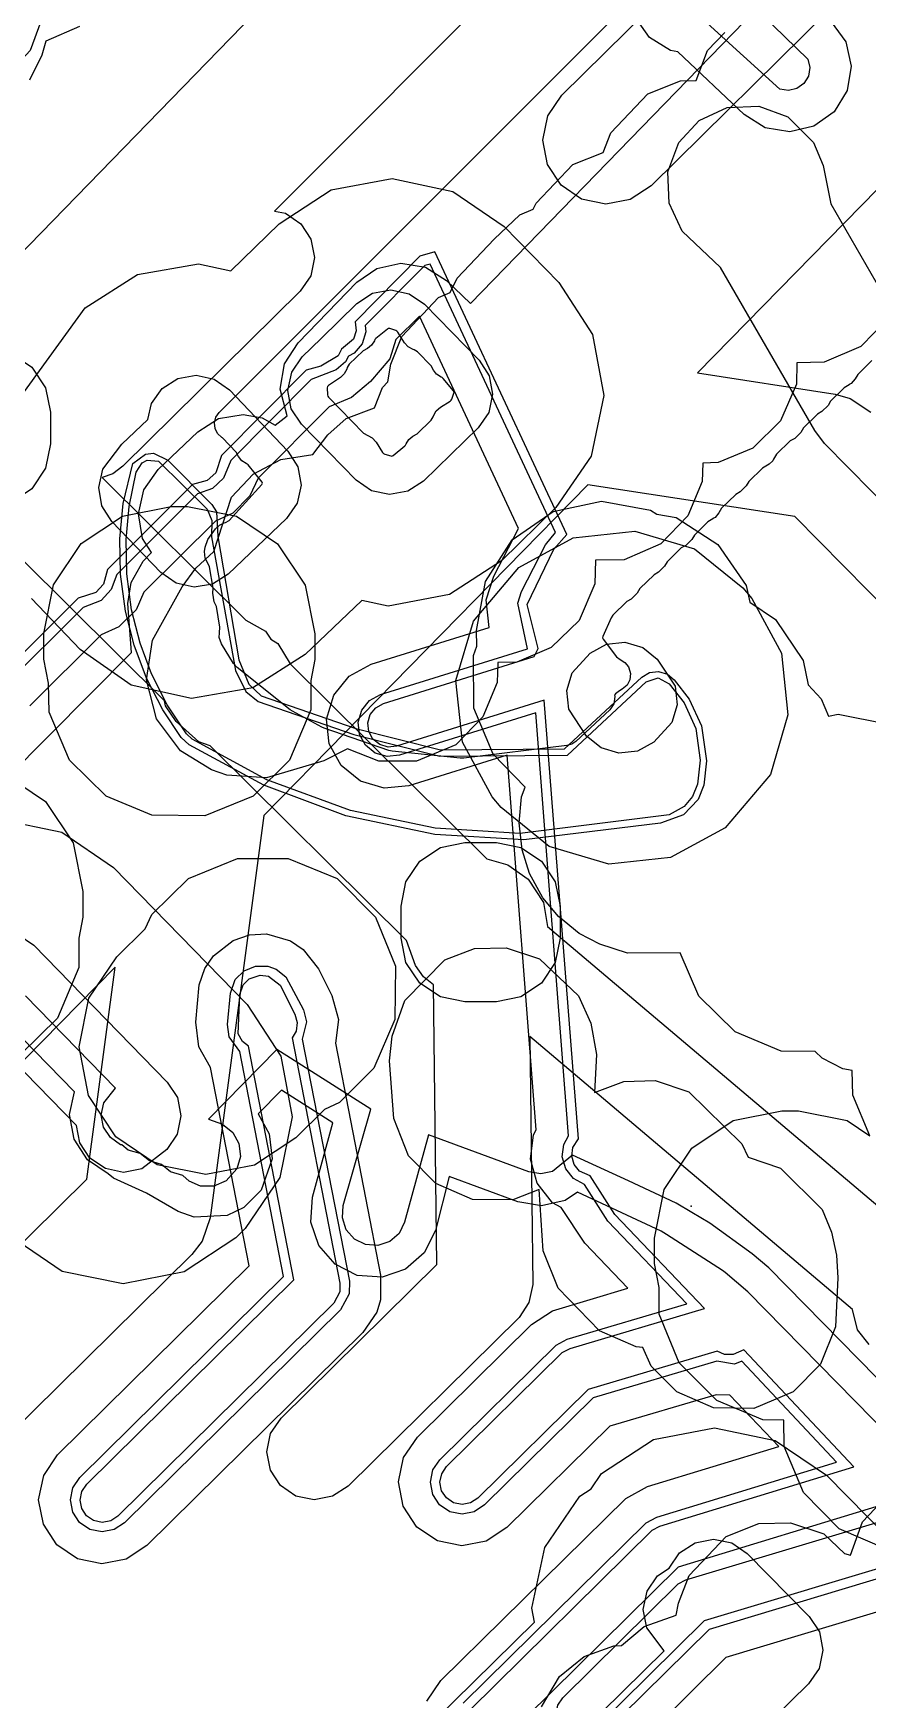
# Model space of a CAD drawing. Header units: metres. Extents: x -2677 to -840, y 169 to 1487.
# Drawn here: x -1740.8 to -1714.6, y 752 to 804.4 of the extents above; entities that cross this region are included whole.
import ezdxf

# ---------------------------------------------------------------- set-up
doc = ezdxf.new("R2010")
doc.units = ezdxf.units.M
for name, color, linetype in [('AI_GREENING_EXCLUSIONS', 1, 'Continuous'), ('AI_GREENING_LAWN', 82, 'Continuous'), ('AI_GREENING_REJECTED', 6, 'Continuous')]:
    doc.layers.add(name, color=color, linetype=linetype)

msp = doc.modelspace()

# ---------------------------------------------------------------- linework, layer by layer
at = {"layer": 'AI_GREENING_EXCLUSIONS'}
for points in [[(-1688.541, 825.72), (-1719.926, 793.691), (-1715.6, 793.025), (-1715.126, 792.89), (-1714.48, 792.452)], [(-1710.677, 821.354), (-1733.219, 798.777), (-1732.881, 798.707), (-1732.396, 798.379), (-1732.075, 797.89), (-1731.964, 797.315), (-1732.083, 796.742), (-1732.411, 796.258), (-1737.989, 790.759), (-1738.303, 790.521), (-1738.641, 790.398), (-1734.119, 785.922), (-1733.508, 785.575), (-1733.337, 785.322), (-1733.113, 785.184), (-1732.734, 784.55), (-1726.544, 778.422), (-1725.891, 778.229), (-1725.252, 777.779), (-1724.764, 777.042), (-1724.645, 776.291), (-1713.103, 766.536)], [(-1725.314, 813.772), (-1742.795, 795.799), (-1743.025, 795.405), (-1743.542, 794.821), (-1743.87, 794.661), (-1744.847, 793.693), (-1745.849, 792.691), (-1746.006, 792.374), (-1746.803, 791.74), (-1768.175, 770.436), (-1768.793, 769.672), (-1769.086, 769.528), (-1770.09, 768.527), (-1771.078, 767.515), (-1771.219, 767.221), (-1771.982, 766.591), (-1794.372, 743.668)], [(-1725.314, 813.772), (-1742.795, 795.799), (-1743.025, 795.405), (-1743.542, 794.821), (-1743.87, 794.661), (-1744.847, 793.693), (-1745.849, 792.691), (-1746.006, 792.374), (-1746.803, 791.74), (-1768.175, 770.436), (-1768.793, 769.672), (-1769.086, 769.528), (-1770.09, 768.527), (-1771.078, 767.515), (-1771.219, 767.221), (-1771.982, 766.591), (-1794.372, 743.668)], [(-1715.776, 805.097), (-1721.386, 799.566), (-1722.038, 799.137), (-1722.805, 798.99), (-1723.569, 799.148), (-1724.215, 799.586), (-1724.644, 800.238), (-1724.79, 801.004), (-1724.633, 801.768), (-1724.195, 802.414), (-1718.774, 807.759)], [(-1762.423, 760.018), (-1737.721, 784.907), (-1737.831, 786.441), (-1737.73, 787.098), (-1737.345, 787.777), (-1737.089, 788.045), (-1737.369, 788.488), (-1737.501, 789.257), (-1737.329, 790.019), (-1736.879, 790.656), (-1735.636, 791.837), (-1734.977, 792.254), (-1734.208, 792.386), (-1733.612, 792.279), (-1733.205, 792.044), (-1732.819, 792.345), (-1733.045, 793.176), (-1732.905, 793.976), (-1732.481, 794.631), (-1730.631, 796.536), (-1730.01, 796.97), (-1729.249, 797.142), (-1728.48, 797.01), (-1727.82, 796.594), (-1727.059, 795.872), (-1715.935, 807.326)], [(-1718.627, 805.664), (-1716.454, 803.553), (-1716.392, 803.287), (-1716.436, 803.017), (-1716.581, 802.786), (-1716.803, 802.627), (-1717.069, 802.565), (-1717.338, 802.609), (-1719.622, 804.677)], [(-1739.354, 804.574), (-1740.411, 804.116), (-1740.532, 803.677), (-1740.925, 802.887)], [(-1713.936, 795.4), (-1714.791, 794.523), (-1715.942, 794.025), (-1716.8, 794.008), (-1716.817, 793.333), (-1717.315, 792.182), (-1718.192, 791.327), (-1719.276, 790.874), (-1719.759, 790.857), (-1719.776, 790.277), (-1720.229, 789.193), (-1721.084, 788.316), (-1722.235, 787.818), (-1723.132, 787.801), (-1723.149, 787.063), (-1723.647, 785.912), (-1724.524, 785.057), (-1725.608, 784.604), (-1726.202, 784.587), (-1726.219, 783.961), (-1726.672, 782.877), (-1727.527, 782), (-1728.759, 781.485), (-1729.947, 781.485), (-1730.924, 781.877), (-1731.675, 781.493), (-1733.468, 780.967), (-1734.719, 781.047), (-1735.201, 781.214), (-1736.178, 781.813), (-1736.932, 782.815), (-1737.244, 784.045), (-1737.06, 785.288), (-1736.123, 786.963), (-1735.689, 787.557), (-1735.132, 788.078), (-1734.575, 789.779), (-1733.897, 790.507), (-1733.019, 790.973), (-1732.015, 791.127), (-1732.015, 791.127), (-1731.542, 791.748), (-1730.966, 792.259), (-1730.082, 792.595), (-1729.83, 793.228), (-1729.656, 793.411), (-1729.563, 793.96), (-1729.224, 794.835), (-1728.064, 796.057), (-1727.705, 796.212), (-1727.479, 796.668), (-1726.319, 797.89), (-1725.511, 798.659), (-1725.091, 798.837), (-1725.001, 799.02), (-1723.841, 800.242), (-1722.892, 800.619), (-1722.646, 801.235), (-1721.486, 802.457), (-1720.456, 802.864), (-1719.965, 802.877), (-1719.609, 803.825), (-1719.071, 804.392)], [(-1715.723, 804.723), (-1715.269, 804.089), (-1715.092, 803.329), (-1715.22, 802.559), (-1715.633, 801.896), (-1716.267, 801.442), (-1717.027, 801.265), (-1717.797, 801.393), (-1718.46, 801.806), (-1720.548, 803.781), (-1720.77, 803.818), (-1721.433, 804.23), (-1721.887, 804.865)], [(-1709.24, 784.687), (-1715.931, 791.474), (-1716.238, 791.878), (-1719.201, 797.004), (-1720.411, 798.141), (-1720.82, 799.023), (-1720.859, 800.009), (-1720.518, 800.926), (-1719.87, 801.625), (-1718.989, 802.034), (-1718.989, 802.034), (-1718.003, 802.073), (-1717.086, 801.732), (-1716.28, 800.926), (-1715.978, 800.203), (-1715.738, 799.006), (-1712.903, 794.1)], [(-1741.82, 792.075), (-1739.173, 795.733), (-1737.526, 796.78), (-1735.605, 797.116), (-1734.597, 796.892), (-1733.077, 798.376), (-1733.077, 798.376), (-1731.442, 799.441), (-1729.524, 799.798), (-1727.615, 799.395), (-1726.006, 798.291), (-1724.289, 796.532), (-1723.225, 794.897), (-1722.867, 792.98), (-1723.271, 791.071), (-1724.374, 789.462), (-1726.091, 787.785), (-1727.726, 786.721), (-1729.644, 786.363), (-1730.475, 786.539), (-1732.258, 784.836), (-1733.905, 783.79), (-1735.826, 783.453), (-1737.73, 783.877), (-1739.327, 784.998), (-1740.861, 786.603)], [(-1727.083, 751.666), (-1721.353, 757.318), (-1721.113, 757.447), (-1715.01, 759.311), (-1718.465, 762.99), (-1718.809, 762.838), (-1719.082, 762.846), (-1719.305, 762.946), (-1723.367, 761.742), (-1726.829, 758.326), (-1727.057, 758.175), (-1727.325, 758.124), (-1727.592, 758.179), (-1727.819, 758.332), (-1727.969, 758.56), (-1728.02, 758.828), (-1727.965, 759.096), (-1727.812, 759.322), (-1724.175, 762.907), (-1723.933, 763.034), (-1719.702, 764.29), (-1722.526, 767.242), (-1723.3, 768.453), (-1723.633, 768.598), (-1723.802, 768.813), (-1723.876, 769.076), (-1723.844, 769.347), (-1723.668, 769.619), (-1724.741, 783.403), (-1729.383, 781.958), (-1729.654, 781.929), (-1729.916, 782.007), (-1730.129, 782.179), (-1730.259, 782.419), (-1730.288, 782.69), (-1730.211, 782.952), (-1730.039, 783.164), (-1729.799, 783.295), (-1725.055, 784.772), (-1724.933, 785.025), (-1725.277, 786.415), (-1724.439, 788.154), (-1724.029, 788.61), (-1728.177, 797.495), (-1728.656, 797.358), (-1730.683, 795.293), (-1730.654, 795.012), (-1730.735, 794.751), (-1731.117, 794.433), (-1731.223, 794.225), (-1731.766, 793.897), (-1732.228, 793.771), (-1734.891, 791.098), (-1735.07, 790.552), (-1735.338, 790.309), (-1735.801, 790.184), (-1738.473, 787.516), (-1738.598, 787.054), (-1738.841, 786.786), (-1739.388, 786.607), (-1742.063, 783.946)], [(-1727.294, 751.88), (-1721.544, 757.549), (-1721.2, 757.734), (-1715.559, 759.457), (-1718.536, 762.627), (-1718.759, 762.542), (-1719.318, 762.63), (-1723.21, 761.476), (-1726.618, 758.112), (-1726.944, 757.897), (-1727.327, 757.824), (-1727.709, 757.902), (-1728.032, 758.121), (-1728.247, 758.447), (-1728.32, 758.83), (-1728.242, 759.213), (-1728.023, 759.536), (-1724.364, 763.14), (-1724.018, 763.322), (-1720.258, 764.437), (-1722.743, 767.034), (-1723.483, 768.179), (-1723.829, 768.37), (-1724.07, 768.677), (-1724.175, 769.052), (-1724.129, 769.44), (-1723.976, 769.713), (-1725.011, 783.005), (-1729.294, 781.672), (-1729.682, 781.631), (-1730.056, 781.741), (-1730.359, 781.987), (-1730.546, 782.329), (-1730.587, 782.717), (-1730.476, 783.092), (-1730.231, 783.395), (-1729.888, 783.581), (-1725.274, 785.017), (-1725.576, 786.449), (-1725.457, 786.821), (-1724.706, 788.291), (-1724.39, 788.674), (-1728.328, 797.108), (-1728.498, 797.064), (-1730.374, 795.179), (-1730.355, 794.981), (-1730.471, 794.608), (-1730.721, 794.308), (-1730.897, 794.216), (-1730.988, 794.039), (-1731.285, 793.786), (-1732.071, 793.477), (-1734.597, 790.941), (-1734.821, 790.384), (-1735.171, 790.061), (-1735.643, 789.89), (-1738.179, 787.358), (-1738.35, 786.887), (-1738.673, 786.537), (-1739.231, 786.313), (-1741.769, 783.789)], [(-1728.434, 751.946), (-1727.997, 752.592), (-1722.18, 758.321), (-1721.493, 758.69), (-1717.365, 759.951), (-1718.911, 761.566), (-1719.345, 761.579), (-1722.685, 760.588), (-1725.915, 757.4), (-1726.567, 756.971), (-1727.333, 756.824), (-1728.098, 756.981), (-1728.744, 757.419), (-1729.173, 758.071), (-1729.32, 758.837), (-1729.163, 759.601), (-1728.725, 760.247), (-1725.139, 763.787), (-1724.487, 764.216), (-1722.113, 764.93), (-1723.466, 766.343), (-1724.214, 767.462), (-1724.479, 767.61), (-1724.961, 768.224), (-1725.172, 768.975), (-1725.08, 769.75), (-1724.994, 769.903), (-1725.911, 781.677), (-1728.996, 780.717), (-1729.772, 780.635), (-1730.521, 780.856), (-1731.128, 781.347), (-1731.5, 782.032), (-1731.583, 782.808), (-1731.361, 783.557), (-1730.871, 784.163), (-1730.185, 784.536), (-1726.477, 785.69), (-1726.569, 786.562), (-1726.332, 787.305), (-1725.555, 788.804), (-1728.668, 795.474), (-1729.405, 794.734), (-1729.592, 794.131), (-1730.203, 793.418), (-1730.798, 792.912), (-1731.508, 792.622), (-1733.738, 790.383), (-1733.992, 789.825), (-1734.532, 789.285), (-1735.081, 789.035), (-1737.325, 786.795), (-1737.574, 786.248), (-1738.114, 785.708), (-1738.674, 785.453), (-1740.915, 783.225)], [(-1710.754, 782.975), (-1716.864, 789.172), (-1723.372, 790.175), (-1733.561, 779.777), (-1735.247, 767.14), (-1735.499, 766.402), (-1735.825, 765.98), (-1742.494, 759.406), (-1743.146, 758.977), (-1743.912, 758.83), (-1744.676, 758.987), (-1745.322, 759.426), (-1745.751, 760.078), (-1745.898, 760.844), (-1745.74, 761.608), (-1745.302, 762.254), (-1739.121, 768.348), (-1738.233, 775.01), (-1761.642, 751.184)], [(-1714.533, 763.154), (-1714.898, 763.612), (-1715.051, 764.254), (-1725.2, 772.832), (-1725.107, 765.044), (-1725.226, 764.471), (-1725.534, 764.007), (-1730.909, 758.707), (-1731.397, 758.385), (-1731.972, 758.275), (-1732.546, 758.394), (-1733.03, 758.722), (-1733.352, 759.211), (-1733.462, 759.786), (-1733.343, 760.359), (-1733.015, 760.843), (-1728.115, 765.675), (-1728.22, 774.455), (-1728.541, 774.713), (-1728.792, 775.062), (-1729.07, 775.857), (-1735.242, 781.967), (-1735.601, 782.095), (-1736.315, 782.739), (-1736.643, 783.224), (-1736.676, 783.387), (-1742.662, 789.313)], [(-1713.966, 756.714), (-1715.474, 757.361), (-1716.598, 758.505), (-1717.202, 759.949), (-1717.218, 760.776), (-1717.875, 760.792), (-1719.32, 761.396), (-1720.507, 762.583), (-1721.127, 764.105), (-1721.127, 764.948), (-1721.276, 765.698), (-1721.276, 766.5), (-1721.276, 766.5), (-1720.972, 768.031), (-1720.104, 769.328), (-1718.807, 770.196), (-1717.276, 770.5), (-1716.754, 770.495), (-1715.223, 770.191), (-1714.514, 769.717), (-1715.049, 770.996), (-1715.065, 771.764), (-1715.354, 771.822), (-1716.004, 772.157), (-1716.23, 772.362), (-1717.297, 772.378), (-1718.742, 772.982), (-1719.886, 774.105), (-1720.471, 775.464), (-1722.125, 775.45), (-1722.997, 775.735), (-1723.647, 776.07), (-1724.294, 776.603), (-1724.791, 777.193), (-1725.202, 777.96), (-1725.438, 778.702), (-1725.528, 779.551), (-1725.454, 780.363), (-1725.34, 780.675), (-1726.35, 781.705), (-1726.954, 783.15), (-1726.97, 784.811), (-1726.864, 785.103), (-1726.872, 785.594), (-1726.593, 787.129), (-1725.748, 788.441), (-1724.464, 789.33), (-1722.939, 789.659), (-1721.403, 789.38), (-1721.202, 789.25), (-1720.597, 789.14), (-1719.286, 788.295), (-1718.397, 787.011), (-1718.284, 786.488), (-1717.471, 785.944), (-1716.603, 784.647), (-1716.451, 783.882), (-1716.043, 783.447), (-1715.814, 782.9), (-1715.51, 782.961), (-1713.979, 782.657)], [(-1795.157, 728.767), (-1745.387, 778.207), (-1743.751, 779.29), (-1741.824, 779.659), (-1739.903, 779.259), (-1738.284, 778.15), (-1734.085, 773.844), (-1733.025, 772.218), (-1732.665, 770.31), (-1733.058, 768.409), (-1734.146, 766.801), (-1734.437, 766.513), (-1736.064, 765.436), (-1737.98, 765.065), (-1739.891, 765.454), (-1741.508, 766.546), (-1742.075, 767.402), (-1785.256, 724.507)], [(-1792.691, 726.283), (-1742.921, 775.724), (-1742.43, 776.049), (-1741.852, 776.16), (-1741.275, 776.039), (-1740.79, 775.707), (-1736.591, 771.401), (-1736.273, 770.913), (-1736.165, 770.341), (-1736.283, 769.77), (-1736.609, 769.288), (-1737.389, 768.676), (-1737.963, 768.565), (-1738.537, 768.682), (-1739.022, 769.009), (-1739.345, 769.497), (-1739.449, 770.035), (-1741.881, 772.528), (-1789.514, 725.211)], [(-1695.691, 743.169), (-1717.685, 765.56), (-1718.213, 766.01), (-1719.54, 766.966), (-1720.103, 767.307), (-1720.597, 767.593), (-1722.099, 768.296), (-1723.86, 769.109), (-1724.484, 768.597), (-1724.854, 768.515), (-1725.228, 768.577), (-1728.386, 769.744), (-1729.132, 766.997), (-1729.305, 766.648), (-1729.599, 766.391), (-1729.969, 766.267), (-1730.359, 766.294), (-1730.708, 766.468), (-1730.964, 766.762), (-1731.088, 767.132), (-1731.062, 767.521), (-1730.192, 770.548), (-1733.144, 772.431), (-1735.3, 770.242), (-1734.855, 770.075), (-1734.535, 769.819), (-1734.341, 769.47), (-1734.295, 769.064), (-1734.407, 768.674), (-1734.744, 768.294), (-1735.133, 768.131), (-1735.545, 768.134), (-1735.906, 768.285), (-1736.106, 768.466), (-1736.486, 768.581), (-1736.773, 768.809), (-1737.152, 768.924), (-1737.44, 769.153), (-1737.819, 769.268), (-1738.018, 769.426), (-1738.059, 769.435), (-1738.381, 769.656), (-1738.594, 769.983), (-1738.665, 770.367), (-1738.583, 770.748), (-1738.22, 771.208), (-1741.05, 774.113)], [(-1696.468, 742.533), (-1718.347, 764.813), (-1719.053, 765.416), (-1719.139, 765.483), (-1720.901, 766.616), (-1721.069, 766.713), (-1723.7, 767.943), (-1724.088, 767.679), (-1724.827, 767.516), (-1725.574, 767.639), (-1727.727, 768.434), (-1728.166, 766.735), (-1728.514, 766.036), (-1729.102, 765.524), (-1729.842, 765.275), (-1730.621, 765.329), (-1731.319, 765.676), (-1731.832, 766.265), (-1732.08, 767.004), (-1732.027, 767.783), (-1731.391, 770.126), (-1732.999, 771.153), (-1733.737, 770.403), (-1733.389, 769.775), (-1733.298, 768.987), (-1733.645, 768.005), (-1734.185, 767.465), (-1734.713, 767.208), (-1735.742, 767.154), (-1736.25, 767.335), (-1737.249, 767.914), (-1738.277, 768.379), (-1738.448, 768.515), (-1738.454, 768.516), (-1739.097, 768.958), (-1739.522, 769.612), (-1739.665, 770.38), (-1739.511, 771.1), (-1741.162, 772.795)], [(-1736.485, 743.187), (-1725.048, 754.431), (-1725.13, 754.868), (-1724.728, 756.777), (-1723.627, 758.388), (-1723.265, 758.623), (-1722.943, 759.098), (-1721.313, 760.17), (-1719.397, 760.536), (-1717.486, 760.141), (-1715.872, 759.045), (-1713.923, 757.067)], [(-1724.828, 751.767), (-1724.262, 752.719), (-1723.491, 753.348), (-1722.557, 753.69), (-1722.557, 753.69), (-1722.316, 753.698), (-1721.605, 754.298), (-1720.594, 754.65), (-1720.524, 755.024), (-1720.185, 755.899), (-1719.025, 757.121), (-1717.995, 757.528), (-1717.001, 757.555), (-1715.951, 757.203), (-1715.304, 756.591), (-1715.12, 756.533), (-1714.741, 757.588), (-1713.581, 758.81)], [(-1713.942, 758.173), (-1720.539, 756.158), (-1726.1, 750.67)], [(-1713.189, 756.434), (-1719.718, 754.469), (-1723.181, 751.051), (-1723.409, 750.901), (-1723.677, 750.85), (-1723.945, 750.905), (-1724.171, 751.058), (-1724.321, 751.286), (-1724.373, 751.554), (-1724.318, 751.822), (-1724.164, 752.048), (-1720.529, 755.631), (-1720.288, 755.759), (-1713.592, 757.774)], [(-1734.032, 740.691), (-1720.973, 753.529), (-1721.522, 754.255), (-1721.63, 754.83), (-1721.51, 755.403), (-1721.179, 755.886), (-1720.812, 756.125), (-1720.487, 756.605), (-1719.998, 756.926), (-1719.423, 757.036), (-1718.85, 756.918), (-1718.365, 756.589), (-1716.416, 754.611), (-1716.095, 754.121), (-1715.985, 753.545), (-1716.105, 752.971), (-1716.435, 752.487), (-1720.919, 748.091)], [(-1713.2, 756.117), (-1719.561, 754.203), (-1722.97, 750.838)], [(-1713.223, 755.065), (-1719.035, 753.317), (-1722.268, 750.126)]]:
    msp.add_lwpolyline(points, dxfattribs=at)
for points in [[(-1740.562, 804.735), (-1740.903, 803.818), (-1741.55, 803.119), (-1742.432, 802.71), (-1743.418, 802.671), (-1744.335, 803.012), (-1745.034, 803.659), (-1745.443, 804.541), (-1745.482, 805.527), (-1745.141, 806.444), (-1744.494, 807.143), (-1743.612, 807.552), (-1742.626, 807.591), (-1741.709, 807.25), (-1741.01, 806.603), (-1740.601, 805.721), (-1740.562, 804.735)], [(-1728.994, 796.177), (-1728.511, 795.846), (-1726.794, 794.087), (-1726.474, 793.597), (-1726.367, 793.022), (-1726.488, 792.449), (-1726.819, 791.966), (-1728.536, 790.29), (-1729.027, 789.97), (-1729.602, 789.863), (-1730.175, 789.984), (-1730.657, 790.315), (-1732.375, 792.074), (-1732.694, 792.565), (-1732.801, 793.14), (-1732.68, 793.713), (-1732.349, 794.195), (-1731.757, 794.774), (-1730.632, 795.872), (-1730.142, 796.191), (-1729.566, 796.298), (-1728.994, 796.177)], [(-1741.497, 789.611), (-1742.262, 789.459), (-1743.262, 789.459), (-1744.027, 789.611), (-1744.676, 790.045), (-1745.11, 790.694), (-1745.262, 791.459), (-1745.262, 792.459), (-1745.11, 793.224), (-1744.676, 793.873), (-1744.027, 794.307), (-1743.133, 794.555), (-1742.147, 794.516), (-1741.497, 794.307), (-1740.848, 793.873), (-1740.414, 793.224), (-1740.262, 792.459), (-1740.262, 791.459), (-1740.414, 790.694), (-1740.848, 790.045), (-1741.497, 789.611)], [(-1736.261, 793.516), (-1735.685, 793.617), (-1735.114, 793.49), (-1734.634, 793.154), (-1732.8, 791.233), (-1732.486, 790.739), (-1732.385, 790.163), (-1732.512, 789.591), (-1732.848, 789.112), (-1734.676, 787.367), (-1735.17, 787.053), (-1735.746, 786.952), (-1736.317, 787.079), (-1736.796, 787.415), (-1738.33, 789.021), (-1738.644, 789.514), (-1738.745, 790.091), (-1738.617, 790.662), (-1738.019, 791.446), (-1737.202, 792.226), (-1737.091, 792.723), (-1736.755, 793.202), (-1736.261, 793.516)], [(-1721.431, 784.271), (-1721.148, 784.306), (-1720.874, 784.225), (-1720.655, 784.041), (-1720.185, 783.441), (-1719.798, 782.594), (-1719.64, 781.494), (-1719.731, 780.737), (-1719.906, 780.287), (-1720.364, 779.801), (-1721.088, 779.542), (-1725.39, 779.018), (-1728.182, 779.183), (-1730.977, 779.772), (-1733.561, 780.73), (-1735.906, 782.002), (-1736.156, 782.232), (-1736.732, 783.104), (-1737.241, 784.094), (-1737.632, 785.13), (-1737.905, 786.199), (-1738.064, 787.369), (-1738.084, 788.476), (-1737.98, 789.585), (-1737.674, 790.842), (-1737.277, 791.139), (-1737.026, 791.164), (-1736.577, 790.95), (-1735.191, 789.551), (-1735.04, 789.319), (-1735.003, 788.548), (-1734.339, 784.671), (-1734.032, 783.912), (-1733.643, 783.54), (-1730.669, 782.513), (-1728.007, 781.846), (-1724.104, 781.872), (-1721.677, 784.126), (-1721.431, 784.271)], [(-1721.164, 784.107), (-1720.813, 783.917), (-1720.342, 783.317), (-1719.982, 782.515), (-1719.839, 781.518), (-1719.929, 780.761), (-1720.086, 780.374), (-1720.344, 780.068), (-1720.822, 779.8), (-1725.506, 779.214), (-1728.169, 779.382), (-1730.838, 779.94), (-1733.465, 780.906), (-1735.811, 782.178), (-1735.989, 782.342), (-1736.594, 783.263), (-1737.085, 784.236), (-1737.445, 785.2), (-1737.712, 786.247), (-1737.864, 787.374), (-1737.885, 788.458), (-1737.792, 789.488), (-1737.573, 790.568), (-1737.383, 790.867), (-1737.222, 790.947), (-1736.868, 790.918), (-1735.334, 789.411), (-1735.192, 789.051), (-1735.204, 788.533), (-1734.452, 784.334), (-1734.118, 783.675), (-1733.733, 783.359), (-1730.73, 782.322), (-1728.028, 781.646), (-1724.014, 781.675), (-1721.543, 783.978), (-1721.164, 784.107)], [(-1735.951, 789.49), (-1734.42, 789.186), (-1733.123, 788.318), (-1732.255, 787.021), (-1731.951, 785.49), (-1731.951, 784.684), (-1732.082, 784.025), (-1732.082, 783.1), (-1732.745, 781.514), (-1733.889, 780.391), (-1735.411, 779.771), (-1737.072, 779.787), (-1738.517, 780.391), (-1739.661, 781.514), (-1740.308, 783.023), (-1740.324, 783.943), (-1740.473, 784.693), (-1740.473, 785.495), (-1740.169, 787.026), (-1739.301, 788.323), (-1738.004, 789.191), (-1736.473, 789.495), (-1735.951, 789.49)], [(-1721.891, 788.712), (-1720.02, 788.16), (-1718.503, 786.933), (-1718.223, 786.597), (-1717.29, 784.884), (-1717.084, 782.944), (-1717.636, 781.073), (-1719.06, 779.391), (-1720.774, 778.458), (-1722.714, 778.253), (-1724.585, 778.805), (-1726.102, 780.031), (-1726.382, 780.367), (-1727.315, 782.081), (-1727.52, 784.021), (-1726.968, 785.892), (-1725.545, 787.574), (-1723.831, 788.506), (-1721.891, 788.712)], [(-1721.191, 784.693), (-1720.632, 783.843), (-1720.57, 783.261), (-1720.736, 782.699), (-1721.301, 782.08), (-1721.815, 781.8), (-1722.397, 781.738), (-1722.958, 781.904), (-1723.413, 782.272), (-1723.973, 783.122), (-1724.035, 783.704), (-1723.869, 784.265), (-1723.304, 784.885), (-1722.79, 785.165), (-1722.208, 785.226), (-1721.647, 785.061), (-1721.191, 784.693)], [(-1743.243, 781.391), (-1741.712, 781.087), (-1740.415, 780.219), (-1739.547, 778.922), (-1739.243, 777.391), (-1739.243, 776.585), (-1739.374, 775.926), (-1739.374, 775.001), (-1740.037, 773.415), (-1741.181, 772.292), (-1742.626, 771.688), (-1744.287, 771.672), (-1745.809, 772.292), (-1746.953, 773.415), (-1747.6, 774.924), (-1747.616, 775.844), (-1747.765, 776.594), (-1747.765, 777.396), (-1747.461, 778.927), (-1746.593, 780.224), (-1745.296, 781.092), (-1743.765, 781.396), (-1743.243, 781.391)], [(-1724.829, 774.514), (-1725.478, 774.08), (-1726.243, 773.928), (-1727.243, 773.928), (-1728.008, 774.08), (-1728.657, 774.514), (-1729.091, 775.163), (-1729.243, 775.928), (-1729.243, 776.928), (-1729.091, 777.693), (-1728.657, 778.342), (-1728.008, 778.776), (-1727.243, 778.928), (-1726.243, 778.928), (-1725.478, 778.776), (-1724.829, 778.342), (-1724.395, 777.693), (-1724.243, 776.928), (-1724.243, 775.928), (-1724.395, 775.163), (-1724.829, 774.514)], [(-1732.55, 769.654), (-1733.852, 768.793), (-1735.384, 768.496), (-1736.913, 768.807), (-1738.207, 769.68), (-1739.068, 770.982), (-1739.365, 772.514), (-1739.053, 774.043), (-1738.18, 775.337), (-1737.291, 776.218), (-1737.082, 776.668), (-1735.922, 777.802), (-1734.381, 778.426), (-1732.797, 778.426), (-1731.256, 777.802), (-1730.042, 776.588), (-1729.418, 775.047), (-1729.438, 773.366), (-1730.096, 771.842), (-1731.176, 770.762), (-1731.654, 770.541), (-1732.55, 769.654)], [(-1733.47, 776.057), (-1732.718, 775.845), (-1732.316, 775.574), (-1731.837, 774.957), (-1731.42, 774.122), (-1731.214, 773.369), (-1731.308, 772.623), (-1729.887, 765.335), (-1729.89, 764.555), (-1730.008, 764.174), (-1730.446, 763.528), (-1737.229, 756.84), (-1737.881, 756.411), (-1738.648, 756.264), (-1739.412, 756.422), (-1740.058, 756.86), (-1740.487, 757.512), (-1740.634, 758.279), (-1740.476, 759.043), (-1740.038, 759.689), (-1734.019, 765.623), (-1735.234, 771.858), (-1735.601, 772.514), (-1735.693, 773.289), (-1735.586, 774.461), (-1735.408, 774.971), (-1735.137, 775.374), (-1734.52, 775.852), (-1734.009, 776.026), (-1733.47, 776.057)], [(-1729.476, 770.254), (-1729.604, 772.073), (-1729.524, 772.848), (-1729.127, 773.967), (-1727.868, 775.246), (-1726.937, 775.596), (-1725.943, 775.623), (-1724.893, 775.271), (-1723.669, 774.112), (-1723.283, 773.256), (-1723.101, 772.267), (-1723.165, 771.077), (-1722.246, 771.422), (-1721.252, 771.449), (-1720.202, 771.097), (-1718.536, 769.46), (-1718.335, 769.043), (-1717.321, 768.702), (-1716.011, 767.397), (-1715.711, 766.687), (-1715.556, 765.968), (-1715.517, 765.251), (-1715.594, 763.706), (-1716.064, 762.541), (-1716.919, 761.664), (-1718.151, 761.149), (-1719.42, 761.166), (-1720.571, 761.664), (-1721.381, 762.474), (-1721.646, 763.066), (-1721.859, 763.083), (-1723.01, 763.581), (-1724.311, 764.93), (-1724.781, 766.095), (-1724.904, 768.026), (-1725.731, 767.697), (-1727, 767.714), (-1728.151, 768.212), (-1729.006, 769.089), (-1729.476, 770.254)], [(-1732.314, 773.675), (-1732.211, 773.298), (-1732.352, 772.751), (-1730.869, 765.144), (-1730.87, 764.753), (-1731.148, 764.24), (-1737.931, 757.552), (-1738.257, 757.338), (-1738.641, 757.264), (-1739.023, 757.343), (-1739.346, 757.562), (-1739.56, 757.888), (-1739.634, 758.271), (-1739.555, 758.654), (-1739.336, 758.976), (-1732.934, 765.288), (-1734.315, 772.368), (-1734.65, 772.823), (-1734.696, 773.21), (-1734.607, 774.201), (-1734.456, 774.622), (-1734.179, 774.897), (-1733.818, 775.045), (-1733.427, 775.043), (-1733.172, 774.954), (-1732.866, 774.713), (-1732.314, 773.675)], [(-1732.51, 773.277), (-1732.545, 773.006), (-1732.666, 772.794), (-1731.163, 765.086), (-1731.164, 764.813), (-1731.359, 764.454), (-1738.142, 757.766), (-1738.37, 757.616), (-1738.639, 757.564), (-1738.906, 757.62), (-1739.132, 757.773), (-1739.282, 758.001), (-1739.334, 758.269), (-1739.278, 758.537), (-1739.125, 758.763), (-1732.609, 765.187), (-1734.04, 772.526), (-1734.232, 772.677), (-1734.365, 772.915), (-1734.312, 774.159), (-1734.207, 774.454), (-1734.013, 774.647), (-1733.676, 774.761), (-1733.405, 774.727), (-1733.043, 774.45), (-1732.583, 773.54), (-1732.51, 773.277)]]:
    msp.add_lwpolyline(points, close=True, dxfattribs=at)
at = {"layer": 'AI_GREENING_LAWN'}
msp.add_lwpolyline([(-1714.442, 794.081), (-1714.886, 793.644), (-1714.969, 793.5), (-1715.093, 793.357), (-1715.161, 793.322), (-1715.158, 793.316), (-1715.316, 793.223), (-1715.743, 792.802), (-1715.823, 792.663), (-1716.014, 792.475), (-1716.155, 792.397), (-1716.599, 791.96), (-1716.679, 791.821), (-1716.871, 791.633), (-1717.011, 791.555), (-1717.44, 791.135), (-1717.535, 790.98), (-1717.537, 790.981), (-1717.562, 790.931), (-1717.679, 790.817), (-1717.729, 790.793), (-1717.727, 790.79), (-1717.885, 790.698), (-1718.312, 790.276), (-1718.392, 790.137), (-1718.583, 789.949), (-1718.724, 789.871), (-1719.168, 789.434), (-1719.251, 789.291), (-1719.376, 789.147), (-1719.444, 789.112), (-1719.44, 789.107), (-1719.598, 789.014), (-1720.025, 788.592), (-1720.105, 788.454), (-1720.296, 788.265), (-1720.437, 788.188), (-1720.881, 787.751), (-1720.962, 787.611), (-1721.152, 787.424), (-1721.293, 787.346), (-1721.738, 786.909), (-1721.818, 786.769), (-1722.009, 786.582), (-1722.149, 786.504), (-1722.588, 786.075), (-1722.642, 785.996), (-1722.899, 785.401), (-1722.908, 785.362), (-1722.89, 785.326), (-1722.469, 784.762), (-1722.362, 784.681), (-1722.36, 784.68), (-1722.209, 784.587), (-1722.1, 784.448), (-1722.087, 784.423), (-1722.032, 784.238), (-1722.051, 784.045), (-1722.141, 783.874), (-1722.29, 783.751), (-1722.382, 783.701), (-1722.503, 783.6), (-1722.531, 783.565), (-1722.526, 783.521), (-1722.555, 783.293), (-1722.683, 783.102), (-1723.75, 782.11), (-1723.88, 782.023), (-1724.03, 781.98), (-1727.271, 781.583), (-1727.382, 781.582), (-1729.518, 781.801), (-1729.629, 781.825), (-1731.66, 782.521), (-1731.738, 782.555), (-1732.653, 783.056), (-1732.724, 783.103), (-1734.395, 784.435), (-1734.507, 784.56), (-1734.891, 785.172), (-1734.964, 785.379), (-1734.949, 785.521), (-1734.951, 785.521), (-1734.937, 785.703), (-1735.049, 786.353), (-1735.118, 786.498), (-1735.163, 786.762), (-1735.147, 786.922), (-1735.262, 787.596), (-1735.347, 787.776), (-1735.346, 787.777), (-1735.399, 787.872), (-1735.419, 788.074), (-1735.403, 788.215), (-1735.313, 788.451), (-1735.075, 788.785), (-1734.955, 788.904), (-1734.801, 788.976), (-1734.766, 788.986), (-1734.651, 789.056), (-1734.651, 789.056), (-1733.615, 790.187), (-1733.594, 790.22), (-1733.613, 790.254), (-1734.048, 790.795), (-1734.076, 790.821), (-1734.116, 790.839), (-1734.252, 790.93), (-1734.352, 791.059), (-1734.424, 791.194), (-1734.861, 791.653), (-1734.878, 791.664), (-1735.009, 791.784), (-1735.09, 791.943), (-1735.11, 792.121), (-1735.066, 792.294), (-1734.964, 792.44), (-1705.663, 821.737)], dxfattribs=at)
msp.add_lwpolyline([(-1729.822, 791.191), (-1729.794, 791.16), (-1729.756, 791.14), (-1729.569, 791.081), (-1729.53, 791.075), (-1729.497, 791.094), (-1729.129, 791.394), (-1729.104, 791.423), (-1729.086, 791.464), (-1728.997, 791.601), (-1728.869, 791.701), (-1728.734, 791.775), (-1728.294, 792.203), (-1728.231, 792.306), (-1728.221, 792.337), (-1728.138, 792.496), (-1728.004, 792.615), (-1727.696, 792.802), (-1727.664, 792.83), (-1727.644, 792.868), (-1727.584, 793.055), (-1727.579, 793.093), (-1727.598, 793.127), (-1727.919, 793.515), (-1727.947, 793.54), (-1727.988, 793.558), (-1728.125, 793.647), (-1728.226, 793.776), (-1728.299, 793.91), (-1728.727, 794.35), (-1728.83, 794.413), (-1728.864, 794.424), (-1729.021, 794.506), (-1729.139, 794.637), (-1729.346, 794.97), (-1729.374, 795.002), (-1729.412, 795.022), (-1729.6, 795.081), (-1729.638, 795.086), (-1729.671, 795.067), (-1730.039, 794.767), (-1730.064, 794.739), (-1730.082, 794.698), (-1730.171, 794.561), (-1730.3, 794.46), (-1730.434, 794.387), (-1730.874, 793.959), (-1730.937, 793.856), (-1730.951, 793.811), (-1731.027, 793.662), (-1731.149, 793.547), (-1731.529, 793.29), (-1731.558, 793.263), (-1731.563, 793.224), (-1731.555, 793.004), (-1731.545, 792.962), (-1731.521, 792.925), (-1730.424, 791.796), (-1730.289, 791.717), (-1730.15, 791.651), (-1730.022, 791.512), (-1729.822, 791.191)], close=True, dxfattribs=at)
at = {"layer": 'AI_GREENING_REJECTED'}
msp.add_point((-1720.13, 767.5), dxfattribs=at)

doc.saveas('drawing.dxf')
